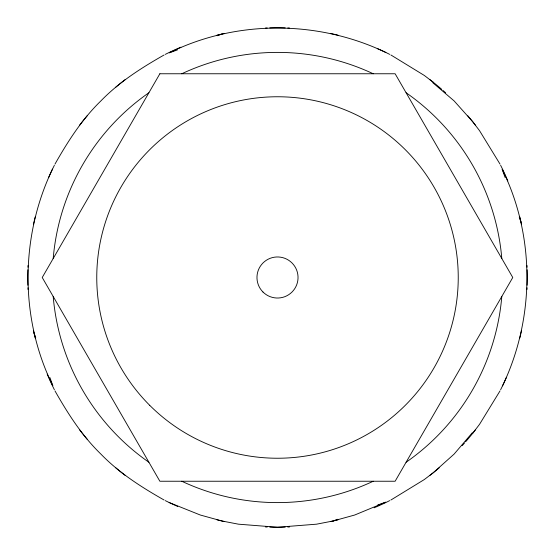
<?xml version="1.0" encoding="UTF-8"?>
<svg xmlns="http://www.w3.org/2000/svg" width="555" height="555" viewBox="0 0 555 555"><rect width="100%" height="100%" fill="white"/><g stroke="black" fill="none" stroke-linecap="round" stroke-linejoin="round"><path stroke-width="0.83" d="M52.482 169.136C20.14 236.576 19.564 318.514 52.829 385.718L49.936 377.622M502.518 385.864C534.86 318.424 535.436 236.486 502.171 169.282L505.064 177.378M54.973 164.113C67.904 141.345 81.987 119.249 100.899 100.899C119.249 81.987 141.345 67.904 164.113 54.973M500.027 390.887L479.555 424.298L472.763 433.219M472.284 432.81L454.101 454.101L433.219 472.763L424.298 479.555L390.887 500.027M148.906 92.74L145.188 95.391A225.101 225.101 0 0 0 53.197 258.512M406.094 462.26L409.812 459.609A225.101 225.101 0 0 0 501.803 296.488M177.378 49.936L169.282 52.829C236.486 19.564 318.424 20.14 385.864 52.482M217.067 35.749L221.924 34.015M169.136 502.518L200.32 515.026L221.924 520.985L238.428 524.177L277.5 527.25L316.572 524.177L333.076 520.985L337.933 519.251M377.622 505.064L385.718 502.171L354.68 515.026L333.076 520.985M390.887 54.973L424.298 75.445L433.219 82.237M164.113 500.027C141.345 487.096 119.249 473.013 100.899 454.101C81.987 435.751 67.904 413.655 54.973 390.887M406.094 92.74L409.812 95.391A225.101 225.101 0 0 1 501.803 258.512M148.906 462.26L145.188 459.609A225.101 225.101 0 0 1 53.197 296.488M432.81 82.716L454.101 100.899L472.763 121.781L479.555 130.702L500.027 164.113M519.251 217.067L520.985 221.924M34.015 333.076L35.749 337.933M373.21 481.24A225.101 225.101 0 0 1 181.79 481.24M181.79 73.759A225.101 225.101 0 0 1 373.21 73.759M527.035 287.802A249.75 249.75 0 0 1 526.959 289.523M521.547 330.565A249.75 249.75 0 0 1 519.792 338.071M506.451 377.282A249.75 249.75 0 0 1 500.624 389.707M475.406 429.848A249.75 249.75 0 0 1 465.61 441.787M464.473 443.084A249.75 249.75 0 0 1 462.162 445.651M439.178 467.858A249.75 249.75 0 0 1 429.848 475.406M389.707 500.624A249.75 249.75 0 0 1 374.112 507.804M338.071 519.792A249.75 249.75 0 0 1 330.565 521.547M289.523 526.959A249.75 249.75 0 0 1 287.802 527.035M285.221 527.132A249.75 249.75 0 0 1 269.779 527.132M267.198 527.035A249.75 249.75 0 0 1 265.477 526.959M224.435 521.547A249.75 249.75 0 0 1 216.929 519.792M177.718 506.451A249.75 249.75 0 0 1 165.293 500.624M125.153 475.406A249.75 249.75 0 0 1 115.822 467.858M87.142 439.178A249.75 249.75 0 0 1 79.594 429.848M54.376 389.707A249.75 249.75 0 0 1 47.196 374.112M35.208 338.071A249.75 249.75 0 0 1 33.453 330.565M28.041 289.523A249.75 249.75 0 0 1 27.965 287.802M27.868 285.221A249.75 249.75 0 0 1 27.868 269.779M27.965 267.198A249.75 249.75 0 0 1 28.041 265.477M33.453 224.435A249.75 249.75 0 0 1 35.208 216.929M48.549 177.718A249.75 249.75 0 0 1 54.376 165.293M79.594 125.153A249.75 249.75 0 0 1 87.142 115.822M115.822 87.142A249.75 249.75 0 0 1 125.153 79.594M165.293 54.376A249.75 249.75 0 0 1 180.888 47.196M216.929 35.208A249.75 249.75 0 0 1 224.435 33.453M265.477 28.041A249.75 249.75 0 0 1 267.198 27.965M269.779 27.868A249.75 249.75 0 0 1 285.221 27.868M287.802 27.965A249.75 249.75 0 0 1 289.523 28.041M330.565 33.453A249.75 249.75 0 0 1 338.071 35.208M377.282 48.549A249.75 249.75 0 0 1 389.707 54.376M429.848 79.594A249.75 249.75 0 0 1 441.787 89.39M443.084 90.527A249.75 249.75 0 0 1 445.651 92.838M467.858 115.822A249.75 249.75 0 0 1 475.406 125.153M500.624 165.293A249.75 249.75 0 0 1 507.804 180.888M519.792 216.929A249.75 249.75 0 0 1 521.547 224.435M526.959 265.477A249.75 249.75 0 0 1 527.035 267.198M527.132 269.779A249.75 249.75 0 0 1 527.132 285.221M159.868 73.759L42.236 277.5L159.868 481.24L395.132 481.24L512.764 277.5L395.132 73.759L159.868 73.759M149.697 405.303A180.743 180.743 0 0 0 452.082 324.28A180.743 180.743 0 0 0 230.72 102.918A180.743 180.743 0 0 0 149.697 405.303M262.98 292.02A20.542 20.542 0 0 0 297.341 282.814A20.542 20.542 0 0 0 272.186 257.659A20.542 20.542 0 0 0 262.98 292.02"/></g></svg>
